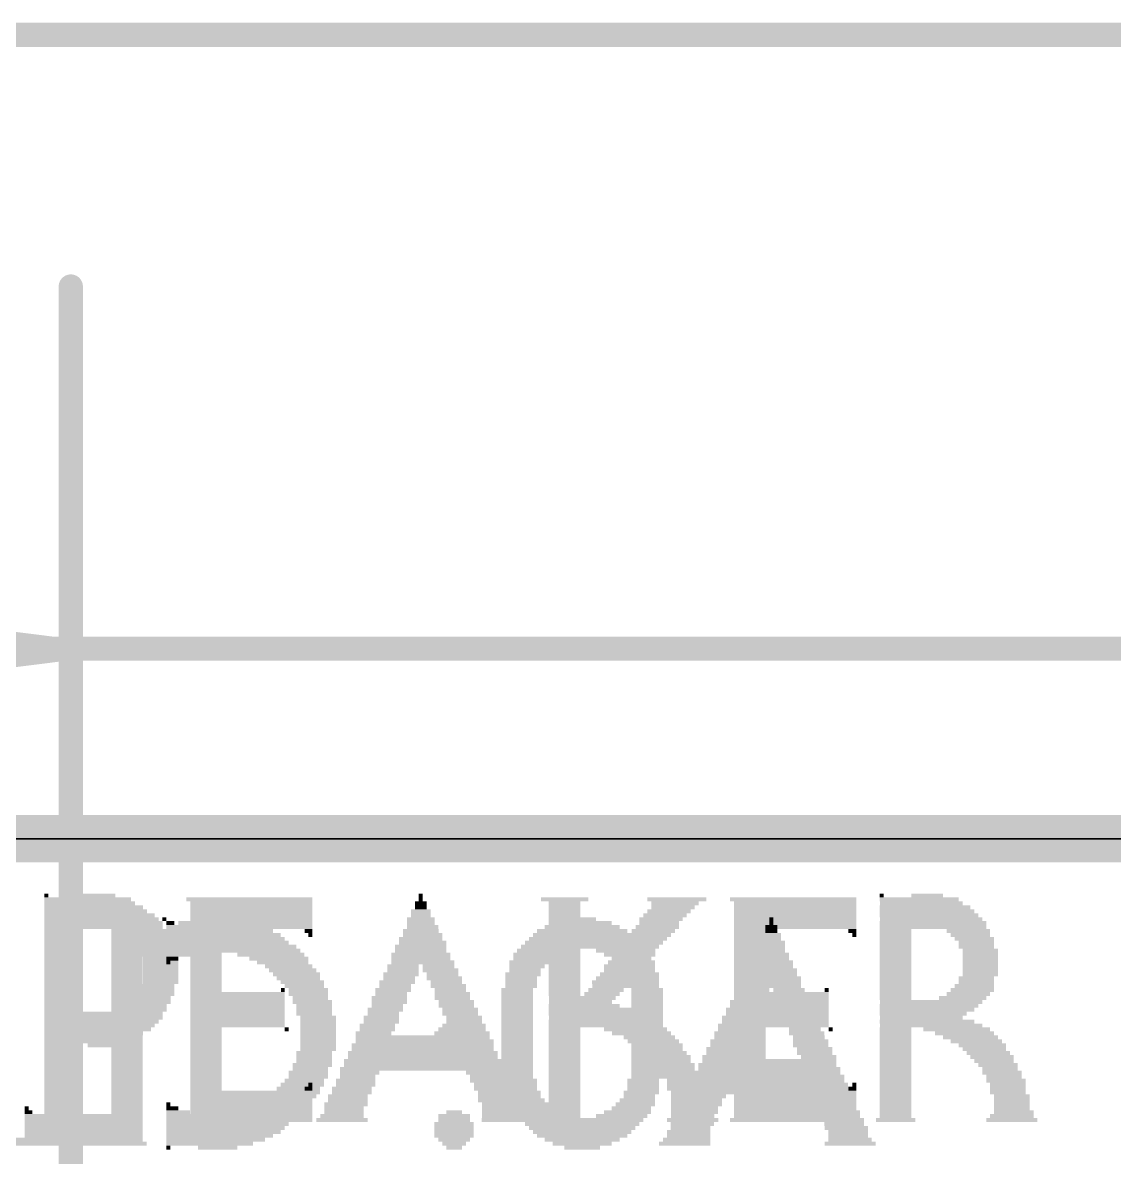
# Model space of a CAD drawing. Extents: x -8.6 to 58.7, y -9 to 29.5.
# Drawn here: x 9.52 to 15.38, y 21.15 to 27.24 of the extents above; entities that cross this region are included whole.
import ezdxf

# ---------------------------------------------------------------- set-up
doc = ezdxf.new("R2010")
doc.units = 0
for name, color, linetype in [('1', 12, 'CONTINUOUS'), ('16', 5, 'CONTINUOUS'), ('20', 4, 'CONTINUOUS'), ('200', 132, 'CONTINUOUS'), ('201', 6, 'CONTINUOUS'), ('47', 253, 'CONTINUOUS')]:
    doc.layers.add(name, color=color, linetype=linetype)

# ---------------------------------------------------------------- blocks, each defined once
blk = doc.blocks.new('RECT')
blk.add_solid([(-0.5, -0.5), (0.5, -0.5), (-0.5, 0.5), (0.5, 0.5)])

msp = doc.modelspace()

# ---------------------------------------------------------------- linework, layer by layer
at = {"layer": '1', "const_width": 0.254}
msp.add_lwpolyline([(50.8, 22.86), (0, 22.86)], dxfattribs=at)
at = {"layer": '16', "const_width": 0.254}
msp.add_lwpolyline([(50.8, 22.86), (0, 22.86)], dxfattribs=at)
at = {"layer": '20'}
for p, q in [((2.54, 22.86), (48.26, 22.86)), ((48.26, 22.86), (2.54, 22.86))]:
    msp.add_line(p, q, dxfattribs=at)
at = {"layer": '47', "const_width": 0.13}
for points in [[(0.065, 27.178), (50.735, 27.178)], [(9.779, 17.907), (9.779, 25.826)], [(9.714, 23.876), (7.179, 24.1952)], [(9.714, 23.876), (7.179, 24.136)], [(9.714, 23.876), (7.179, 24.006)], [(0.065, 23.876), (9.714, 23.876)], [(2.605, 23.8809), (48.195, 23.8809)], [(7.179, 23.5568), (9.714, 23.876)], [(7.179, 23.746), (9.714, 23.876)], [(7.179, 23.616), (9.714, 23.876)]]:
    msp.add_lwpolyline(points, dxfattribs=at)
at = {"layer": '47', "const_width": 0.065}
for points in [[(9.8115, 25.826, 1), (9.7465, 25.826)], [(9.7181, 23.8438, 1), (9.7099, 23.9082)], [(9.7099, 23.8438, 1), (9.7181, 23.9082)], [(9.7173, 23.8437, 1), (9.7107, 23.9083)], [(9.7107, 23.8437, 1), (9.7173, 23.9083)], [(9.7123, 23.8435, 1), (9.7157, 23.9085)], [(9.7157, 23.8435, 1), (9.7123, 23.9085)], [(9.714, 23.8435, 1), (9.714, 23.9085)]]:
    msp.add_lwpolyline(points, format="xyb", dxfattribs=at)

# ---------------------------------------------------------------- block references
at = {"layer": '200', "yscale": 0.0212}
for p, xscale in [((9.6481, 22.5546), 0.0212), ((9.9126, 22.5546), 0.2116), ((11.6582, 22.5546), 0.0212), ((14.1337, 22.5546), 0.0212), ((14.377, 22.5546), 0.1693), ((9.902, 22.4912), 0.529), ((9.8703, 22.5335), 0.4655), ((9.8809, 22.5123), 0.4866), ((10.7378, 22.5335), 0.6771), ((10.7484, 22.5123), 0.6559), ((10.7484, 22.4912), 0.6559), ((11.6582, 22.5123), 0.0635), ((11.6582, 22.4912), 0.0635), ((11.6582, 22.5335), 0.0212), ((12.4304, 22.5335), 0.2539), ((12.4304, 22.5123), 0.1693), ((12.4304, 22.4912), 0.1693), ((13.0335, 22.5335), 0.3174), ((13.0229, 22.5123), 0.2539), ((13.0123, 22.4912), 0.2327), ((13.6576, 22.5335), 0.6771), ((13.6682, 22.5123), 0.6559), ((13.6682, 22.4912), 0.6559), ((14.3347, 22.5335), 0.4232), ((14.3664, 22.4912), 0.4866), ((14.3453, 22.5123), 0.4443), ((9.9126, 22.47), 0.5501), ((9.9338, 22.4489), 0.5924), ((9.9444, 22.4277), 0.6136), ((10.7484, 22.47), 0.6559), ((10.7484, 22.4489), 0.6559), ((10.7484, 22.4277), 0.6559), ((11.6582, 22.4277), 0.1481), ((11.6582, 22.47), 0.1058), ((11.6582, 22.4489), 0.1058), ((12.4304, 22.47), 0.1693), ((12.4304, 22.4489), 0.1693), ((12.4304, 22.4277), 0.1693), ((12.9488, 22.4277), 0.2327), ((12.97, 22.4489), 0.2327), ((12.9911, 22.47), 0.2327), ((13.6682, 22.47), 0.6559), ((13.6682, 22.4489), 0.6559), ((13.6682, 22.4277), 0.6559), ((14.377, 22.47), 0.5078), ((14.3876, 22.4489), 0.529), ((14.3982, 22.4277), 0.5501), ((9.9549, 22.4065), 0.6347), ((9.9549, 22.3854), 0.6347), ((9.7222, 22.3642), 0.1693), ((10.1559, 22.3642), 0.2751), ((10.505, 22.3642), 0.1693), ((10.7484, 22.4065), 0.6559), ((10.7484, 22.3854), 0.6559), ((11.0552, 22.3642), 0.0423), ((11.6582, 22.3642), 0.1904), ((11.6687, 22.3854), 0.1693), ((11.6582, 22.4065), 0.1481), ((12.4304, 22.4065), 0.1693), ((12.4304, 22.3854), 0.1693), ((12.4304, 22.3642), 0.1693), ((12.9065, 22.3642), 0.2327), ((12.9277, 22.3854), 0.2327), ((12.9382, 22.4065), 0.2116), ((13.4249, 22.3642), 0.1693), ((13.6682, 22.4065), 0.6559), ((13.6682, 22.3854), 0.6559), ((13.975, 22.3642), 0.0423), ((14.4087, 22.4065), 0.5713), ((14.4087, 22.3854), 0.5713), ((14.2077, 22.3642), 0.1693), ((14.5992, 22.3642), 0.2327), ((9.7222, 22.3431), 0.1693), ((9.7222, 22.3219), 0.1693), ((9.7222, 22.3007), 0.1693), ((10.1877, 22.3431), 0.2539), ((10.2088, 22.3219), 0.2116), ((10.23, 22.3007), 0.2116), ((10.505, 22.3431), 0.1693), ((10.505, 22.3219), 0.1693), ((10.505, 22.3007), 0.1693), ((11.0657, 22.3431), 0.0212), ((11.6687, 22.3007), 0.2539), ((11.6582, 22.3219), 0.2327), ((11.6687, 22.3431), 0.2116), ((12.4304, 22.3431), 0.1693), ((12.4304, 22.3219), 0.1693), ((12.4304, 22.3007), 0.1693), ((12.8536, 22.3007), 0.2116), ((12.8853, 22.3431), 0.2327), ((12.8748, 22.3219), 0.2116), ((13.4249, 22.3431), 0.1693), ((13.4249, 22.3219), 0.1693), ((13.4249, 22.3007), 0.1693), ((13.9856, 22.3431), 0.0212), ((14.2077, 22.3431), 0.1693), ((14.2077, 22.3219), 0.1693), ((14.2077, 22.3007), 0.1693), ((14.6097, 22.3431), 0.2116), ((14.6309, 22.3219), 0.2116), ((14.6415, 22.3007), 0.1904), ((9.7222, 22.2796), 0.1693), ((9.7222, 22.2584), 0.1693), ((9.7222, 22.2373), 0.1693), ((10.23, 22.2796), 0.2116), ((10.2406, 22.2584), 0.1904), ((10.2406, 22.2373), 0.1904), ((10.505, 22.2796), 0.1693), ((10.505, 22.2584), 0.1693), ((10.505, 22.2373), 0.1693), ((11.6582, 22.2373), 0.3174), ((11.6582, 22.2796), 0.2751), ((11.6582, 22.2584), 0.2751), ((12.4304, 22.2796), 0.1693), ((12.4304, 22.2584), 0.1693), ((12.4304, 22.2373), 0.1693), ((12.8113, 22.2584), 0.2116), ((12.8113, 22.2373), 0.2116), ((12.8324, 22.2796), 0.2116), ((13.4249, 22.2796), 0.1693), ((13.4249, 22.2584), 0.1693), ((13.4249, 22.2373), 0.1693), ((14.2077, 22.2796), 0.1693), ((14.2077, 22.2584), 0.1693), ((14.2077, 22.2373), 0.1693), ((14.6415, 22.2796), 0.1904), ((14.6626, 22.2584), 0.1904), ((14.6626, 22.2373), 0.1904), ((9.7222, 22.2161), 0.1693), ((9.7222, 22.195), 0.1693), ((9.7222, 22.1738), 0.1693), ((10.2617, 22.2161), 0.1904), ((10.2617, 22.195), 0.1904), ((10.2617, 22.1738), 0.1904), ((10.505, 22.2161), 0.1693), ((10.505, 22.195), 0.1693), ((10.505, 22.1738), 0.1693), ((11.563, 22.1738), 0.1693), ((11.6687, 22.195), 0.3385), ((11.6582, 22.2161), 0.3174), ((11.7534, 22.1738), 0.1693), ((12.4304, 22.2161), 0.1693), ((12.4304, 22.195), 0.1693), ((12.4304, 22.1738), 0.1693), ((12.7478, 22.1738), 0.2116), ((12.769, 22.195), 0.2116), ((12.7901, 22.2161), 0.2116), ((13.4249, 22.2161), 0.1693), ((13.4249, 22.195), 0.1693), ((13.4249, 22.1738), 0.1693), ((14.2077, 22.2161), 0.1693), ((14.2077, 22.195), 0.1693), ((14.2077, 22.1738), 0.1693), ((14.6626, 22.2161), 0.1904), ((14.6626, 22.195), 0.1904), ((14.6626, 22.1738), 0.1904), ((9.7222, 22.1526), 0.1693), ((9.7222, 22.1315), 0.1693), ((10.2617, 22.1526), 0.1904), ((10.2617, 22.1315), 0.1904), ((10.505, 22.1526), 0.1693), ((10.505, 22.1315), 0.1693), ((11.5524, 22.1315), 0.1904), ((11.563, 22.1526), 0.1693), ((11.764, 22.1526), 0.1904), ((11.7745, 22.1315), 0.1693), ((12.4304, 22.1526), 0.1693), ((12.4304, 22.1315), 0.1693), ((12.7161, 22.1315), 0.1904), ((12.7372, 22.1526), 0.1904), ((13.4249, 22.1526), 0.1693), ((13.4249, 22.1315), 0.1693), ((14.2077, 22.1526), 0.1693), ((14.2077, 22.1315), 0.1693), ((14.6626, 22.1526), 0.1904), ((14.6626, 22.1315), 0.1904), ((9.7222, 22.1103), 0.1693), ((9.7222, 22.0892), 0.1693), ((9.7222, 22.068), 0.1693), ((10.2406, 22.068), 0.1904), ((10.2617, 22.1103), 0.1904), ((10.2617, 22.0892), 0.1904), ((10.505, 22.1103), 0.1693), ((10.505, 22.0892), 0.1693), ((10.505, 22.068), 0.1693), ((11.5312, 22.0892), 0.1904), ((11.5206, 22.068), 0.1693), ((11.5418, 22.1103), 0.1693), ((11.7851, 22.1103), 0.1904), ((11.7957, 22.0892), 0.1693), ((11.8063, 22.068), 0.1904), ((12.4304, 22.1103), 0.1693), ((12.4304, 22.0892), 0.1693), ((12.4304, 22.068), 0.1693), ((12.6843, 22.0892), 0.2116), ((12.6738, 22.068), 0.1904), ((12.6949, 22.1103), 0.1904), ((13.4249, 22.1103), 0.1693), ((13.4249, 22.0892), 0.1693), ((13.4249, 22.068), 0.1693), ((14.2077, 22.1103), 0.1693), ((14.2077, 22.0892), 0.1693), ((14.2077, 22.068), 0.1693), ((14.6309, 22.068), 0.2116), ((14.6415, 22.1103), 0.1904), ((14.6415, 22.0892), 0.1904), ((9.7222, 22.0468), 0.1693), ((9.7222, 22.0257), 0.1693), ((9.7222, 22.0045), 0.1693), ((10.2088, 22.0045), 0.2116), ((10.23, 22.0257), 0.2116), ((10.2406, 22.0468), 0.1904), ((10.505, 22.0468), 0.1693), ((10.6743, 22.0257), 0.5078), ((10.6743, 22.0045), 0.5078), ((10.9176, 22.0468), 0.0212), ((11.4889, 22.0045), 0.1904), ((11.4995, 22.0257), 0.1693), ((11.5101, 22.0468), 0.1904), ((11.8274, 22.0257), 0.1904), ((11.8274, 22.0045), 0.1904), ((11.8169, 22.0468), 0.1693), ((12.4304, 22.0468), 0.1693), ((12.4304, 22.0257), 0.1693), ((12.5257, 22.0045), 0.3597), ((12.6314, 22.0257), 0.1904), ((12.6526, 22.0468), 0.1904), ((13.4249, 22.0468), 0.1693), ((13.5941, 22.0257), 0.5078), ((13.5941, 22.0045), 0.5078), ((13.8375, 22.0468), 0.0212), ((14.2077, 22.0468), 0.1693), ((14.2077, 22.0257), 0.1693), ((14.2077, 22.0045), 0.1693), ((14.5674, 22.0045), 0.2539), ((14.5992, 22.0257), 0.2327), ((14.6203, 22.0468), 0.2327), ((9.7222, 21.9834), 0.1693), ((9.7222, 21.9622), 0.1693), ((9.7222, 21.9411), 0.1693), ((10.1454, 21.9411), 0.2962), ((10.1771, 21.9622), 0.2327), ((10.1982, 21.9834), 0.2327), ((10.6743, 21.9834), 0.5078), ((10.6743, 21.9622), 0.5078), ((10.6743, 21.9411), 0.5078), ((11.4677, 21.9411), 0.1904), ((11.4889, 21.9834), 0.1904), ((11.4783, 21.9622), 0.1693), ((11.8486, 21.9834), 0.1904), ((11.8486, 21.9622), 0.1904), ((11.8697, 21.9411), 0.1904), ((12.5362, 21.9622), 0.3808), ((12.5785, 21.9411), 0.4655), ((12.5151, 21.9834), 0.3385), ((13.5941, 21.9834), 0.5078), ((13.5941, 21.9622), 0.5078), ((13.5941, 21.9411), 0.5078), ((14.3982, 21.9834), 0.5501), ((14.3876, 21.9622), 0.529), ((14.377, 21.9411), 0.5078), ((9.9549, 21.9199), 0.6347), ((9.9549, 21.8987), 0.6347), ((9.9444, 21.8776), 0.6136), ((10.6743, 21.9199), 0.5078), ((10.6743, 21.8987), 0.5078), ((10.6743, 21.8776), 0.5078), ((11.4466, 21.8987), 0.1904), ((11.4466, 21.8776), 0.1904), ((11.4572, 21.9199), 0.1693), ((11.8697, 21.9199), 0.1904), ((11.8909, 21.8987), 0.1904), ((11.8909, 21.8776), 0.1904), ((12.6314, 21.8776), 0.5713), ((12.5997, 21.9199), 0.5078), ((12.6209, 21.8987), 0.5501), ((13.5941, 21.9199), 0.5078), ((13.5941, 21.8987), 0.5078), ((13.5941, 21.8776), 0.5078), ((14.3558, 21.9199), 0.4655), ((14.377, 21.8776), 0.5078), ((14.3453, 21.8987), 0.4443), ((9.9232, 21.8353), 0.5713), ((9.902, 21.8141), 0.529), ((9.9338, 21.8564), 0.5924), ((10.6743, 21.8564), 0.5078), ((10.505, 21.8353), 0.1693), ((10.505, 21.8141), 0.1693), ((10.9388, 21.8353), 0.0212), ((11.4043, 21.8141), 0.1904), ((11.4254, 21.8564), 0.1904), ((11.4254, 21.8353), 0.1904), ((11.9226, 21.8141), 0.2116), ((11.9121, 21.8564), 0.1904), ((11.9121, 21.8353), 0.1904), ((12.6526, 21.8564), 0.6136), ((12.4304, 21.8353), 0.1693), ((12.4304, 21.8141), 0.1693), ((12.8113, 21.8353), 0.3385), ((12.843, 21.8141), 0.3174), ((13.5941, 21.8564), 0.5078), ((13.4249, 21.8353), 0.1693), ((13.4249, 21.8141), 0.1693), ((13.8586, 21.8353), 0.0212), ((14.3982, 21.8564), 0.5501), ((14.2077, 21.8353), 0.1693), ((14.2077, 21.8141), 0.1693), ((14.5357, 21.8353), 0.3597), ((14.578, 21.8141), 0.3174), ((9.8915, 21.7929), 0.5078), ((9.8703, 21.7718), 0.4655), ((9.7222, 21.7506), 0.1693), ((9.9444, 21.7506), 0.1481), ((10.505, 21.7929), 0.1693), ((10.505, 21.7718), 0.1693), ((10.505, 21.7506), 0.1693), ((11.6687, 21.7506), 0.7617), ((11.6687, 21.7929), 0.7194), ((11.6793, 21.7718), 0.7405), ((12.4304, 21.7929), 0.1693), ((12.4304, 21.7718), 0.1693), ((12.4304, 21.7506), 0.1693), ((12.8853, 21.7929), 0.2751), ((12.9065, 21.7718), 0.2751), ((12.9382, 21.7506), 0.2539), ((13.4249, 21.7929), 0.1693), ((13.4249, 21.7718), 0.1693), ((13.4249, 21.7506), 0.1693), ((14.2077, 21.7929), 0.1693), ((14.2077, 21.7718), 0.1693), ((14.2077, 21.7506), 0.1693), ((14.6097, 21.7929), 0.2962), ((14.6415, 21.7718), 0.2751), ((14.6732, 21.7506), 0.2539), ((9.7222, 21.7295), 0.1693), ((9.7222, 21.7083), 0.1693), ((9.7222, 21.6872), 0.1693), ((10.505, 21.7295), 0.1693), ((10.505, 21.7083), 0.1693), ((10.505, 21.6872), 0.1693), ((11.6687, 21.7083), 0.804), ((11.6687, 21.6872), 0.804), ((11.6687, 21.7295), 0.7617), ((12.4304, 21.7295), 0.1693), ((12.4304, 21.7083), 0.1693), ((12.4304, 21.6872), 0.1693), ((12.9488, 21.7295), 0.2327), ((12.97, 21.7083), 0.2327), ((12.9911, 21.6872), 0.2327), ((13.4249, 21.7295), 0.1693), ((13.4249, 21.7083), 0.1693), ((13.4249, 21.6872), 0.1693), ((14.2077, 21.7295), 0.1693), ((14.2077, 21.7083), 0.1693), ((14.2077, 21.6872), 0.1693), ((14.6838, 21.7295), 0.2327), ((14.7049, 21.7083), 0.2327), ((14.7261, 21.6872), 0.2327), ((9.7222, 21.666), 0.1693), ((9.7222, 21.6448), 0.1693), ((10.505, 21.666), 0.1693), ((10.505, 21.6448), 0.1693), ((11.6687, 21.666), 0.8463), ((11.6687, 21.6448), 0.8463), ((12.4304, 21.666), 0.1693), ((12.4304, 21.6448), 0.1693), ((13.0017, 21.666), 0.2116), ((13.0229, 21.6448), 0.2116), ((13.4249, 21.666), 0.1693), ((13.4249, 21.6448), 0.1693), ((14.2077, 21.666), 0.1693), ((14.2077, 21.6448), 0.1693), ((14.7367, 21.666), 0.2116), ((14.7578, 21.6448), 0.2116), ((9.7222, 21.6237), 0.1693), ((9.7222, 21.6025), 0.1693), ((9.7222, 21.5814), 0.1693), ((10.505, 21.6237), 0.1693), ((10.505, 21.6025), 0.1693), ((10.505, 21.5814), 0.1693), ((11.6687, 21.6237), 0.8886), ((11.3302, 21.6025), 0.2116), ((11.3196, 21.5814), 0.1904), ((12.0073, 21.6025), 0.2116), ((12.0284, 21.5814), 0.2116), ((12.4304, 21.6237), 0.1693), ((12.4304, 21.6025), 0.1693), ((12.4304, 21.5814), 0.1693), ((13.044, 21.6025), 0.2116), ((13.0335, 21.6237), 0.1904), ((13.0546, 21.5814), 0.1904), ((13.4249, 21.6237), 0.1693), ((13.4249, 21.6025), 0.1693), ((13.4249, 21.5814), 0.1693), ((14.2077, 21.6237), 0.1693), ((14.2077, 21.6025), 0.1693), ((14.2077, 21.5814), 0.1693), ((14.7684, 21.6237), 0.1904), ((14.779, 21.6025), 0.2116), ((14.7896, 21.5814), 0.1904), ((9.7222, 21.5602), 0.1693), ((9.7222, 21.539), 0.1693), ((9.7222, 21.5179), 0.1693), ((10.505, 21.5602), 0.1693), ((10.505, 21.539), 0.1693), ((10.505, 21.5179), 0.1693), ((11.0552, 21.5179), 0.0423), ((11.0657, 21.539), 0.0212), ((11.2879, 21.5179), 0.2116), ((11.3091, 21.5602), 0.2116), ((11.3091, 21.539), 0.2116), ((12.0284, 21.5602), 0.2116), ((12.0496, 21.539), 0.2116), ((12.0496, 21.5179), 0.2116), ((12.4304, 21.5602), 0.1693), ((12.4304, 21.539), 0.1693), ((12.4304, 21.5179), 0.1693), ((13.0863, 21.5179), 0.2116), ((13.0758, 21.5602), 0.1904), ((13.0758, 21.539), 0.1904), ((13.4249, 21.5602), 0.1693), ((13.4249, 21.539), 0.1693), ((13.4249, 21.5179), 0.1693), ((13.975, 21.5179), 0.0423), ((13.9856, 21.539), 0.0212), ((14.2077, 21.5602), 0.1693), ((14.2077, 21.539), 0.1693), ((14.2077, 21.5179), 0.1693), ((14.8002, 21.5602), 0.2116), ((14.8107, 21.539), 0.1904), ((14.8107, 21.5179), 0.1904), ((9.7222, 21.4967), 0.1693), ((9.7222, 21.4756), 0.1693), ((9.7222, 21.4544), 0.1693), ((10.7484, 21.4967), 0.6559), ((10.7484, 21.4756), 0.6559), ((10.7484, 21.4544), 0.6559), ((11.2667, 21.4756), 0.2116), ((11.2667, 21.4544), 0.2116), ((11.2879, 21.4967), 0.2116), ((12.0813, 21.4544), 0.2327), ((12.0708, 21.4967), 0.2116), ((12.0708, 21.4756), 0.2116), ((12.4304, 21.4967), 0.1693), ((12.4304, 21.4756), 0.1693), ((12.4304, 21.4544), 0.1693), ((13.0969, 21.4967), 0.1904), ((13.0969, 21.4756), 0.1904), ((13.0969, 21.4544), 0.1904), ((13.6682, 21.4967), 0.6559), ((13.6682, 21.4756), 0.6559), ((13.6682, 21.4544), 0.6559), ((14.2077, 21.4967), 0.1693), ((14.2077, 21.4756), 0.1693), ((14.2077, 21.4544), 0.1693), ((14.8107, 21.4967), 0.1904), ((14.8319, 21.4756), 0.1904), ((14.8319, 21.4544), 0.1904), ((9.7222, 21.4333), 0.1693), ((9.7222, 21.4121), 0.1693), ((9.7222, 21.3909), 0.1693), ((10.7484, 21.4333), 0.6559), ((10.7484, 21.4121), 0.6559), ((10.7484, 21.3909), 0.6559), ((11.2562, 21.4333), 0.2327), ((11.2456, 21.4121), 0.2116), ((11.2456, 21.3909), 0.2116), ((12.0919, 21.4333), 0.2116), ((12.1025, 21.4121), 0.2327), ((12.1025, 21.3909), 0.2327), ((12.4304, 21.4333), 0.1693), ((12.4304, 21.4121), 0.1693), ((12.4304, 21.3909), 0.1693), ((13.1075, 21.4333), 0.2116), ((13.1075, 21.4121), 0.2116), ((13.1075, 21.3909), 0.2116), ((13.6682, 21.4333), 0.6559), ((13.6682, 21.4121), 0.6559), ((13.6682, 21.3909), 0.6559), ((14.2077, 21.4333), 0.1693), ((14.2077, 21.4121), 0.1693), ((14.2077, 21.3909), 0.1693), ((14.8319, 21.4333), 0.1904), ((14.8319, 21.4121), 0.1904), ((14.8425, 21.3909), 0.2116), ((9.7222, 21.3486), 0.2116), ((9.7222, 21.3698), 0.1693), ((10.7378, 21.3486), 0.6771), ((10.7484, 21.3698), 0.6559), ((11.235, 21.3486), 0.2751), ((11.235, 21.3698), 0.2327), ((12.1131, 21.3698), 0.2539), ((12.1236, 21.3486), 0.2751), ((12.4304, 21.3486), 0.2539), ((12.4304, 21.3698), 0.1693), ((13.1181, 21.3486), 0.2751), ((13.1181, 21.3698), 0.2327), ((13.6576, 21.3486), 0.6771), ((13.6682, 21.3698), 0.6559), ((14.2077, 21.3486), 0.2116), ((14.2077, 21.3698), 0.1693), ((14.8319, 21.3486), 0.2751), ((14.8319, 21.3698), 0.2327)]:
    msp.add_blockref('RECT', p, dxfattribs=dict(at, xscale=xscale))
at = {"layer": '201', "yscale": 0.0212, "rotation": 180}
for p, xscale in [((10.282, 22.4277), 0.0212), ((10.5677, 22.4277), 0.2116), ((12.5248, 22.4277), 0.1481), ((13.5404, 22.4277), 0.0212), ((10.081, 22.4065), 0.2116), ((10.081, 22.3854), 0.1693), ((10.081, 22.3642), 0.1693), ((10.5571, 22.3854), 0.529), ((10.3138, 22.4065), 0.0423), ((10.5783, 22.3642), 0.5713), ((10.5571, 22.4065), 0.402), ((12.5248, 22.3642), 0.4866), ((12.5248, 22.3854), 0.402), ((12.5248, 22.4065), 0.3174), ((13.5404, 22.3854), 0.0635), ((13.5404, 22.3642), 0.0635), ((13.5404, 22.4065), 0.0212), ((10.081, 22.3431), 0.1693), ((10.081, 22.3219), 0.1693), ((10.081, 22.3007), 0.1693), ((10.5994, 22.3431), 0.6136), ((10.61, 22.3219), 0.6347), ((10.6206, 22.3007), 0.6559), ((12.5248, 22.3007), 0.6136), ((12.5248, 22.3219), 0.5713), ((12.5248, 22.3431), 0.529), ((13.5404, 22.3007), 0.1481), ((13.5404, 22.3431), 0.1058), ((13.5404, 22.3219), 0.1058), ((10.081, 22.2796), 0.1693), ((10.081, 22.2584), 0.1693), ((10.081, 22.2373), 0.1693), ((10.6417, 22.2796), 0.6982), ((10.6523, 22.2584), 0.7194), ((10.3667, 22.2373), 0.1481), ((10.8533, 22.2373), 0.3597), ((12.2815, 22.2373), 0.2539), ((12.3132, 22.2584), 0.2751), ((12.5248, 22.2796), 0.6559), ((12.7364, 22.2584), 0.2751), ((12.7681, 22.2373), 0.2539), ((13.5298, 22.2584), 0.1693), ((13.5404, 22.2373), 0.1904), ((13.5404, 22.2796), 0.1481), ((10.081, 22.2161), 0.1693), ((10.081, 22.195), 0.1693), ((10.081, 22.1738), 0.1693), ((10.3032, 22.195), 0.0212), ((10.3244, 22.2161), 0.0635), ((10.8956, 22.2161), 0.3174), ((10.9168, 22.195), 0.2751), ((10.9485, 22.1738), 0.2539), ((12.2392, 22.195), 0.2116), ((12.2286, 22.1738), 0.1904), ((12.2603, 22.2161), 0.2116), ((12.7893, 22.2161), 0.2116), ((12.8105, 22.195), 0.2116), ((12.821, 22.1738), 0.1904), ((13.5298, 22.1738), 0.2539), ((13.5298, 22.2161), 0.2116), ((13.5404, 22.195), 0.2327), ((10.081, 22.1526), 0.1693), ((10.081, 22.1315), 0.1693), ((10.9697, 22.1526), 0.2539), ((10.9908, 22.1315), 0.2539), ((12.2074, 22.1315), 0.1904), ((12.218, 22.1526), 0.1693), ((12.8316, 22.1526), 0.1693), ((12.8422, 22.1315), 0.1904), ((13.5404, 22.1526), 0.2751), ((13.5404, 22.1315), 0.2751), ((10.081, 22.1103), 0.1693), ((10.081, 22.0892), 0.1693), ((10.081, 22.068), 0.1693), ((11.0014, 22.1103), 0.2327), ((11.0226, 22.0892), 0.2327), ((11.0332, 22.068), 0.2116), ((12.1969, 22.1103), 0.1693), ((12.1969, 22.0892), 0.1693), ((12.1969, 22.068), 0.1693), ((12.8528, 22.1103), 0.1693), ((12.8528, 22.0892), 0.1693), ((12.8528, 22.068), 0.1693), ((13.5298, 22.068), 0.3385), ((13.5404, 22.1103), 0.3174), ((13.5404, 22.0892), 0.3174), ((10.081, 22.0468), 0.1693), ((10.081, 22.0257), 0.1693), ((10.081, 22.0045), 0.1693), ((11.0543, 22.0468), 0.2116), ((11.0543, 22.0257), 0.2116), ((11.0649, 22.0045), 0.1904), ((12.1757, 22.0468), 0.1693), ((12.1757, 22.0257), 0.1693), ((12.1757, 22.0045), 0.1693), ((12.8739, 22.0468), 0.1693), ((12.8739, 22.0257), 0.1693), ((12.8739, 22.0045), 0.1693), ((13.424, 22.0045), 0.1693), ((13.4346, 22.0257), 0.1904), ((13.4452, 22.0468), 0.1693), ((13.6356, 22.0468), 0.1693), ((13.6356, 22.0257), 0.1693), ((13.6462, 22.0045), 0.1904), ((10.081, 21.9834), 0.1693), ((10.081, 21.9622), 0.1693), ((10.081, 21.9411), 0.1693), ((11.0755, 21.9834), 0.2116), ((11.0861, 21.9622), 0.1904), ((11.0861, 21.9411), 0.1904), ((12.1757, 21.9834), 0.1693), ((12.1757, 21.9622), 0.1693), ((12.1757, 21.9411), 0.1693), ((12.8739, 21.9834), 0.1693), ((12.8739, 21.9622), 0.1693), ((12.8739, 21.9411), 0.1693), ((13.3923, 21.9411), 0.1904), ((13.4135, 21.9834), 0.1904), ((13.4029, 21.9622), 0.1693), ((13.6568, 21.9834), 0.1693), ((13.6674, 21.9622), 0.1904), ((13.6779, 21.9411), 0.1693), ((10.081, 21.9199), 0.1693), ((10.081, 21.8987), 0.1693), ((10.081, 21.8776), 0.1693), ((11.0861, 21.9199), 0.1904), ((11.1072, 21.8987), 0.1904), ((11.1072, 21.8776), 0.1904), ((11.8372, 21.8776), 0.0846), ((12.1757, 21.9199), 0.1693), ((12.1757, 21.8987), 0.1693), ((12.1757, 21.8776), 0.1693), ((12.8739, 21.9199), 0.1693), ((12.8739, 21.8987), 0.1693), ((12.8739, 21.8776), 0.1693), ((13.3711, 21.8987), 0.1904), ((13.3711, 21.8776), 0.1904), ((13.3817, 21.9199), 0.1693), ((13.6885, 21.9199), 0.1904), ((13.6991, 21.8987), 0.1693), ((13.7097, 21.8776), 0.1904), ((10.081, 21.8564), 0.1693), ((10.081, 21.8353), 0.1693), ((10.081, 21.8141), 0.1693), ((11.1072, 21.8564), 0.1904), ((11.1072, 21.8353), 0.1904), ((11.1072, 21.8141), 0.1904), ((11.8372, 21.8141), 0.2116), ((11.8372, 21.8353), 0.1693), ((11.8478, 21.8564), 0.1481), ((12.1757, 21.8564), 0.1693), ((12.1757, 21.8353), 0.1693), ((12.1757, 21.8141), 0.1693), ((12.8739, 21.8564), 0.1693), ((12.8739, 21.8353), 0.1693), ((12.8739, 21.8141), 0.1693), ((13.3288, 21.8141), 0.1904), ((13.35, 21.8564), 0.1904), ((13.35, 21.8353), 0.1904), ((13.7097, 21.8564), 0.1904), ((13.7308, 21.8141), 0.1904), ((13.7203, 21.8353), 0.1693), ((10.081, 21.7929), 0.1693), ((10.081, 21.7718), 0.1693), ((10.081, 21.7506), 0.1693), ((11.1072, 21.7929), 0.1904), ((11.1072, 21.7718), 0.1904), ((11.1072, 21.7506), 0.1904), ((11.8372, 21.7929), 0.2116), ((11.8372, 21.7718), 0.2116), ((11.8372, 21.7506), 0.2116), ((12.1757, 21.7929), 0.1693), ((12.1757, 21.7718), 0.1693), ((12.1757, 21.7506), 0.1693), ((12.8739, 21.7929), 0.1693), ((12.8739, 21.7718), 0.1693), ((12.8739, 21.7506), 0.1693), ((13.3077, 21.7718), 0.1904), ((13.3077, 21.7506), 0.1904), ((13.3288, 21.7929), 0.1904), ((13.7414, 21.7929), 0.1693), ((13.752, 21.7718), 0.1904), ((13.752, 21.7506), 0.1904), ((10.081, 21.7295), 0.1693), ((10.081, 21.7083), 0.1693), ((10.081, 21.6872), 0.1693), ((11.0861, 21.7083), 0.1904), ((11.0861, 21.6872), 0.1904), ((11.1072, 21.7295), 0.1904), ((11.8372, 21.7295), 0.1693), ((11.8372, 21.7083), 0.127), ((11.8372, 21.6872), 0.0846), ((12.1757, 21.7295), 0.1693), ((12.1757, 21.7083), 0.1693), ((12.1757, 21.6872), 0.1693), ((12.8739, 21.7295), 0.1693), ((12.8739, 21.7083), 0.1693), ((12.8739, 21.6872), 0.1693), ((13.2759, 21.6872), 0.2116), ((13.2865, 21.7295), 0.1904), ((13.2865, 21.7083), 0.1904), ((13.7732, 21.7295), 0.1904), ((13.7732, 21.7083), 0.1904), ((13.7943, 21.6872), 0.1904), ((10.081, 21.666), 0.1693), ((10.081, 21.6448), 0.1693), ((11.0755, 21.6448), 0.2116), ((11.0861, 21.666), 0.1904), ((12.1757, 21.666), 0.1693), ((12.1757, 21.6448), 0.1693), ((12.8739, 21.666), 0.1693), ((12.8739, 21.6448), 0.1693), ((13.5193, 21.6448), 0.7405), ((13.5298, 21.666), 0.7194), ((10.081, 21.6237), 0.1693), ((10.081, 21.6025), 0.1693), ((10.081, 21.5814), 0.1693), ((11.0543, 21.6025), 0.2116), ((11.0543, 21.5814), 0.2116), ((11.0649, 21.6237), 0.1904), ((12.1757, 21.6237), 0.1693), ((12.1757, 21.6025), 0.1693), ((12.1757, 21.5814), 0.1693), ((12.8739, 21.6237), 0.1693), ((12.8739, 21.6025), 0.1693), ((12.8739, 21.5814), 0.1693), ((13.5298, 21.5814), 0.804), ((13.5298, 21.6237), 0.7617), ((13.5298, 21.6025), 0.7617), ((10.081, 21.5602), 0.1693), ((10.081, 21.539), 0.1693), ((10.081, 21.5179), 0.1693), ((11.0014, 21.5179), 0.2327), ((11.0226, 21.539), 0.2327), ((11.0332, 21.5602), 0.2116), ((12.1969, 21.5602), 0.1693), ((12.1969, 21.539), 0.1693), ((12.1969, 21.5179), 0.1693), ((12.8528, 21.5602), 0.1693), ((12.8528, 21.539), 0.1693), ((12.8528, 21.5179), 0.1693), ((13.5298, 21.539), 0.8463), ((13.5298, 21.5179), 0.8463), ((13.5298, 21.5602), 0.804), ((10.081, 21.4967), 0.1693), ((10.081, 21.4756), 0.1693), ((10.081, 21.4544), 0.1693), ((10.9485, 21.4544), 0.2539), ((10.9697, 21.4756), 0.2539), ((11.0014, 21.4967), 0.2327), ((12.2074, 21.4967), 0.1904), ((12.218, 21.4756), 0.1693), ((12.2286, 21.4544), 0.1904), ((12.821, 21.4544), 0.1904), ((12.8422, 21.4967), 0.1904), ((12.8316, 21.4756), 0.1693), ((13.1701, 21.4544), 0.2116), ((13.5298, 21.4967), 0.8886), ((13.1913, 21.4756), 0.2116), ((13.8684, 21.4756), 0.2116), ((13.8789, 21.4544), 0.1904), ((9.5415, 21.4121), 0.0212), ((9.5521, 21.3909), 0.0423), ((10.081, 21.4333), 0.1693), ((10.081, 21.4121), 0.1693), ((10.081, 21.3909), 0.1693), ((10.3032, 21.4333), 0.0212), ((10.3561, 21.3909), 0.127), ((10.3244, 21.4121), 0.0635), ((10.8533, 21.3909), 0.3597), ((10.8956, 21.4121), 0.3174), ((10.9168, 21.4333), 0.2751), ((11.8372, 21.3909), 0.0846), ((12.2392, 21.4333), 0.2116), ((12.2603, 21.4121), 0.2116), ((12.2815, 21.3909), 0.2539), ((12.7681, 21.3909), 0.2539), ((12.7893, 21.4121), 0.2116), ((12.8105, 21.4333), 0.2116), ((13.149, 21.4121), 0.2116), ((13.149, 21.3909), 0.2116), ((13.1701, 21.4333), 0.2116), ((13.8895, 21.4333), 0.2116), ((13.8895, 21.4121), 0.2116), ((13.9107, 21.3909), 0.2116), ((9.8483, 21.3698), 0.6347), ((9.8483, 21.3486), 0.6347), ((9.8483, 21.3275), 0.6347), ((10.6523, 21.3698), 0.7194), ((10.6417, 21.3486), 0.6982), ((10.6206, 21.3275), 0.6559), ((11.8372, 21.3275), 0.2116), ((11.8372, 21.3698), 0.1693), ((11.8372, 21.3486), 0.1693), ((12.3132, 21.3698), 0.2751), ((12.5248, 21.3486), 0.6559), ((12.5248, 21.3275), 0.6136), ((12.7364, 21.3698), 0.2751), ((13.1172, 21.3275), 0.2327), ((13.1278, 21.3698), 0.2116), ((13.1278, 21.3486), 0.2116), ((13.9107, 21.3698), 0.2116), ((13.9318, 21.3486), 0.2116), ((13.9318, 21.3275), 0.2116), ((9.8483, 21.3063), 0.6347), ((9.8483, 21.2851), 0.6347), ((9.8483, 21.264), 0.6347), ((10.5994, 21.2851), 0.6136), ((10.61, 21.3063), 0.6347), ((10.5783, 21.264), 0.5713), ((11.8372, 21.3063), 0.2116), ((11.8372, 21.2851), 0.2116), ((11.8372, 21.264), 0.2116), ((12.5248, 21.3063), 0.5713), ((12.5248, 21.2851), 0.529), ((12.5248, 21.264), 0.4866), ((13.0961, 21.2851), 0.2327), ((13.0961, 21.264), 0.2327), ((13.1067, 21.3063), 0.2116), ((13.9424, 21.3063), 0.2327), ((13.953, 21.2851), 0.2116), ((13.953, 21.264), 0.2116), ((9.7319, 21.2217), 0.9098), ((9.7319, 21.2428), 0.8675), ((10.5571, 21.2428), 0.529), ((10.3032, 21.2005), 0.0212), ((10.5254, 21.2217), 0.4655), ((10.5677, 21.2005), 0.2116), ((11.8372, 21.2428), 0.1693), ((11.8372, 21.2217), 0.127), ((11.8372, 21.2005), 0.0846), ((12.5248, 21.2428), 0.402), ((12.5248, 21.2217), 0.3174), ((12.5248, 21.2005), 0.1904), ((13.0749, 21.2217), 0.2751), ((13.0855, 21.2428), 0.2539), ((13.9636, 21.2217), 0.2751), ((13.9636, 21.2428), 0.2327)]:
    msp.add_blockref('RECT', p, dxfattribs=dict(at, xscale=xscale))

doc.saveas('drawing.dxf')
